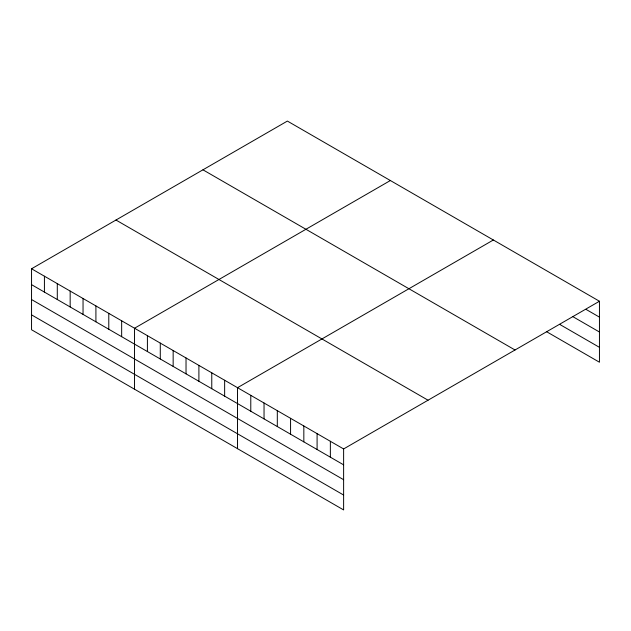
<?xml version="1.0" encoding="UTF-8"?>
<svg xmlns="http://www.w3.org/2000/svg" width="631" height="631" viewBox="0 0 631 631"><rect width="100%" height="100%" fill="white"/><g stroke="black" fill="none" stroke-linecap="round" stroke-linejoin="round"><path stroke-width="0.95" d="M599.45 301.247L343.619 448.949L343.619 509.927L31.55 329.753L31.55 268.774L287.381 121.073L599.45 301.247L599.45 362.226L546.399 331.59M390.36 180.529L134.529 328.238L134.529 389.209M493.347 239.993L237.516 387.694L237.516 448.665M586.183 309.474L599.45 317.133M572.924 316.699L599.45 332.009M559.658 324.366L599.45 347.342M202.953 169.818L515.022 349.992M115.978 220.038L428.047 400.212M31.55 268.774L343.619 448.949M31.55 284.66L343.619 464.834M31.55 299.544L343.619 479.71M31.55 314.869L343.619 495.043M330.36 441.29L330.36 457.175M317.093 433.639L317.093 449.517M303.834 425.98L303.834 441.858M290.568 418.321L290.568 434.199M277.309 410.663L277.309 426.548M264.042 403.004L264.042 418.889M250.783 395.345L250.783 411.231M224.644 380.256L224.644 396.142M211.771 372.826L211.771 388.712M198.899 365.396L198.899 381.274M186.027 357.966L186.027 373.844M173.154 350.528L173.154 366.414M160.282 343.098L160.282 358.984M147.409 335.668L147.409 351.546M121.657 320.8L121.657 336.686M108.784 313.37L108.784 329.256M95.912 305.94L95.912 321.818M83.04 298.51L83.04 314.388M70.167 291.072L70.167 306.958M57.295 283.642L57.295 299.52M44.422 276.212L44.422 292.09"/></g></svg>
